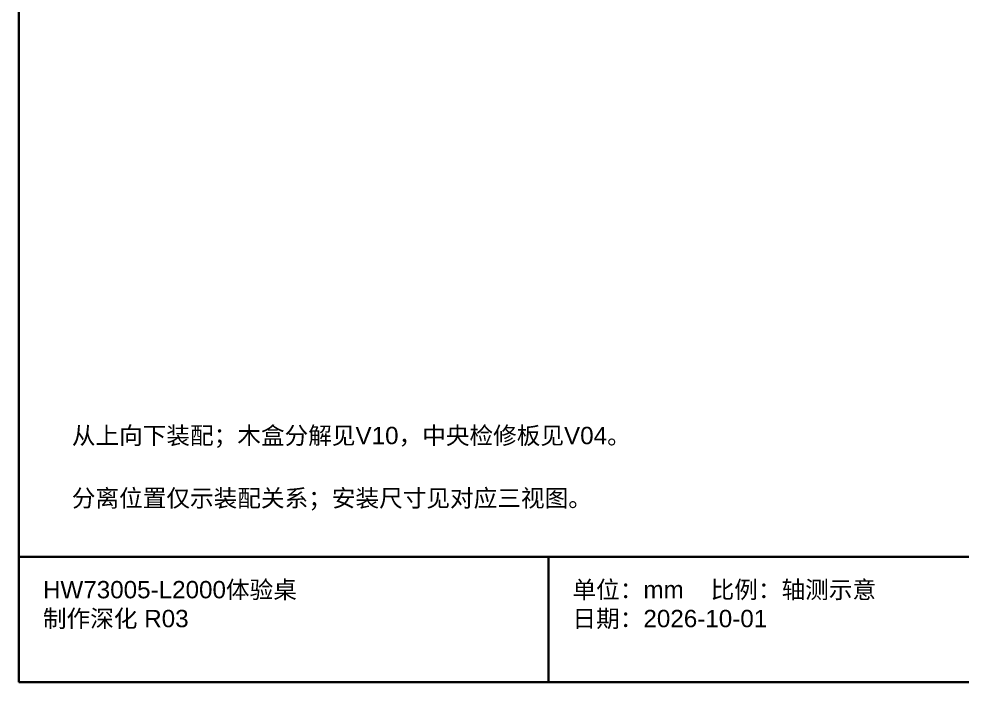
# Model space of a CAD drawing. Header units: millimetres. Extents: x 50 to 612415, y 2 to 4150.
# Drawn here: x 468050 to 470009, y 50 to 1427 of the extents above; entities that cross this region are included whole.
import ezdxf

# ---------------------------------------------------------------- set-up
doc = ezdxf.new("R2010")
doc.units = ezdxf.units.MM
doc.layers.add('FRAME', color=7, linetype='Continuous', lineweight=35)
doc.layers.add('NOTE', color=7, linetype='Continuous', lineweight=18)
doc.styles.add('CN', font='Arial Unicode.ttf')

msp = doc.modelspace()

# ---------------------------------------------------------------- linework, layer by layer
at = {"layer": 'FRAME'}
for p, q in [((468050, 310), (473890, 310)), ((469150, 50), (469150, 310))]:
    msp.add_line(p, q, dxfattribs=at)
msp.add_lwpolyline([(468050, 50), (473890, 50), (473890, 4150), (468050, 4150)], close=True, dxfattribs=at)

# ---------------------------------------------------------------- texts
at = {"layer": 'NOTE', "char_height": 36, "attachment_point": 1, "style": 'CN'}
for s, insert, width in [('从上向下装配；木盒分解见V10，中央检修板见V04。', (468160, 580), 5500), ('分离位置仅示装配关系；安装尺寸见对应三视图。', (468160, 450), 5500), ('HW73005-L2000体验桌\\P制作深化 R03', (468100, 260), 1000), ('单位：mm    比例：轴测示意\\P日期：2026-10-01', (469200, 260), 1050)]:
    msp.add_mtext(s, dxfattribs=dict(at, insert=insert, width=width))

doc.saveas('drawing.dxf')
